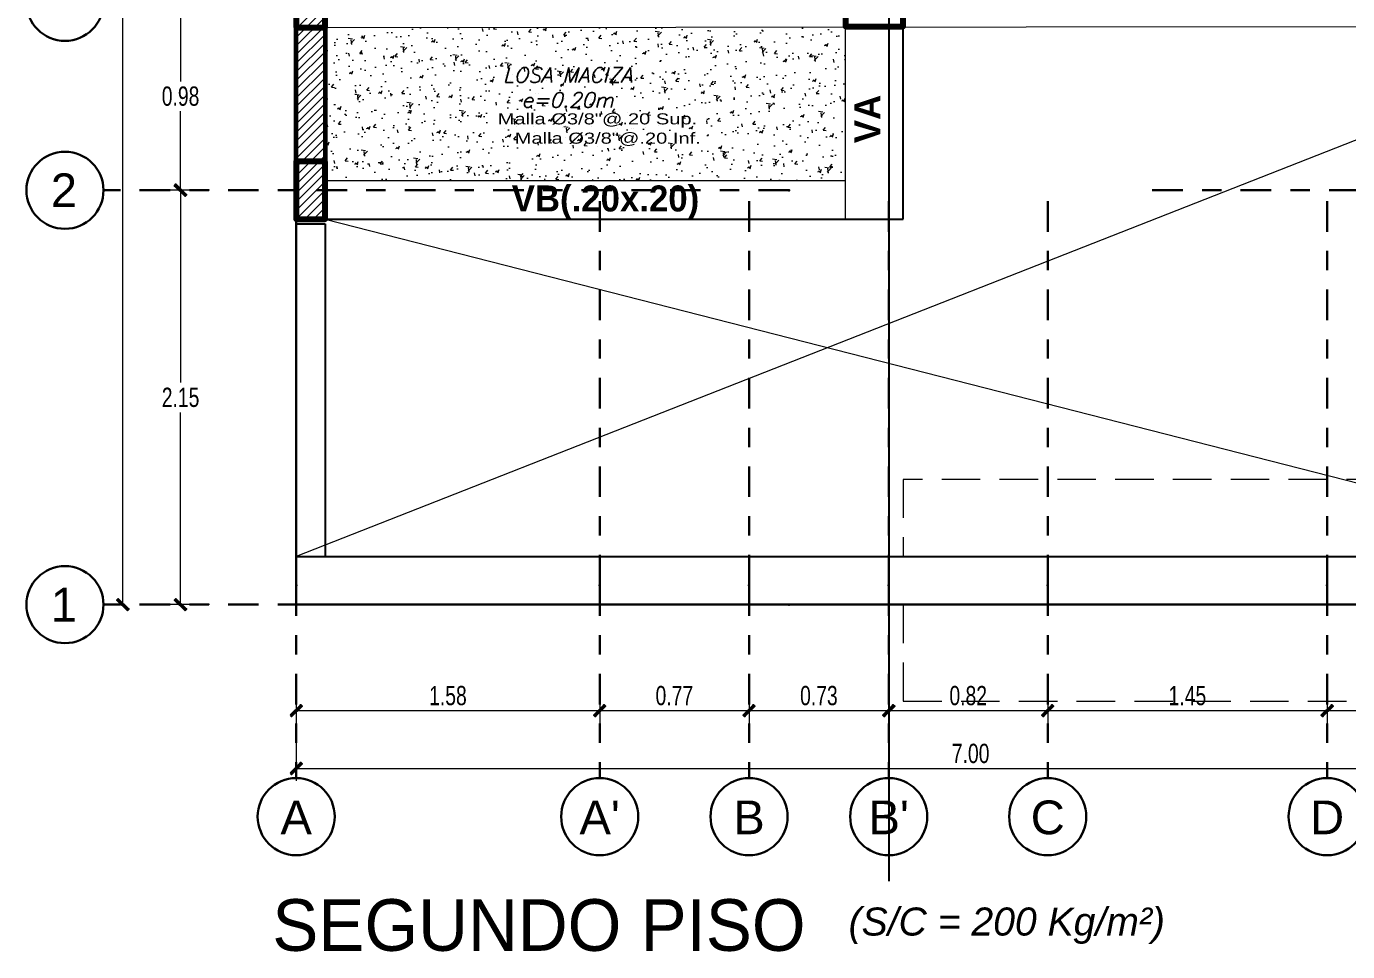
# Model space of a CAD drawing. Header units: millimetres. Extents: x 10559 to 10691, y -16579 to -16550.
# Drawn here: x 10616.66 to 10623.51, y -16574.02 to -16569.22 of the extents above; entities that cross this region are included whole.
import ezdxf
from ezdxf.enums import TextEntityAlignment as Align

# ---------------------------------------------------------------- set-up
doc = ezdxf.new("R2010")
doc.units = ezdxf.units.MM
doc.linetypes.add('HIDDEN', pattern=[0.375, 0.25, -0.125])
doc.linetypes.add('Punto & Rayas', pattern=[0.335139, 0.15875, -0.088194, 0, -0.088194])
for name, color, linetype, lineweight in [('ACHURADO', 9, 'Continuous', 5), ('COLUMNAS', 3, 'Continuous', 80), ('Muro sin techar', 160, 'Continuous', 40), ('Pluma 0.09', 5, 'Continuous', 0), ('TEXTO VIGAS', 3, 'Continuous', 20), ('TEXTOS-CHICOS-03', 8, 'Continuous', 30), ('VIGAS', 1, 'Continuous', 20)]:
    doc.layers.add(name, color=color, linetype=linetype, lineweight=lineweight)
doc.layers.add('Nuevo_Estructura - Forjados', color=7, linetype='Continuous')
doc.layers.add('S. ADVERTENCIA', color=7, linetype='Continuous')
doc.layers.add('Nuevo_Estructura - Forjados_Pluma_Nº__209', color=7, linetype='Continuous', lineweight=30, true_color=0x3e4f7b)
doc.layers.add('Nuevo_Estructura - Forjados_Pluma_Nº__219', color=7, linetype='Continuous', lineweight=13, true_color=0x404b6a)
doc.styles.add('ARIALREG', font='arial.ttf')
doc.styles.add('COTAS', font='romans.shx', dxfattribs={"oblique": 15, "height": 0.1})
doc.styles.add('Estilo_Generado_1', font='arial.ttf')
doc.styles.add('Henry', font='GOTHICB.TTF')
doc.styles.add('mahico', font='GOTHIC.TTF', dxfattribs={"width": 0.75})
doc.styles.add("patty's renew", font='TEMPSITC.TTF', dxfattribs={"height": 1})
doc.styles.add('R80-50', font='arial.ttf', dxfattribs={"width": 1.3, "height": 0.08})
doc.dimstyles.new('Copia de 50 P', dxfattribs={"dimtxt": 0.1, "dimasz": 0.01, "dimexe": 0.065, "dimexo": 0.0625, "dimgap": 0.025, "dimtad": 1, "dimtih": 1, "dimtoh": 1, "dimzin": 0, "dimdsep": 46, "dimtxsty": 'mahico', "dimblk": 'pa cotas', "dimcen": 0.09, "dimdle": 0.3, "dimclrd": 256, "dimclre": 256, "dimclrt": 256, "dimadec": 0, "dimazin": 0, "dimtfac": 1, "dimtofl": 0, "dimtmove": 0, "dimatfit": 3, "dimfxl": 0.15, "dimfxlon": 1, "dimtolj": 1, "dimtzin": 0, "dimlwd": 5, "dimlwe": 5, "dimarcsym": 0})

# ---------------------------------------------------------------- blocks, each defined once
blk = doc.blocks.new('Marcador de red estándar')
at = {"layer": 'Nuevo_Estructura - Forjados_Pluma_Nº__209', "color": 167, "linetype": 'Punto & Rayas', "lineweight": 30, "true_color": 0x3e4f7b}
for q in [(-10.9, 0), (-7.9, 0)]:
    blk.add_line((-9.9, 0), q, dxfattribs=at)
at = {"layer": 'Nuevo_Estructura - Forjados_Pluma_Nº__209', "color": 167, "linetype": 'Continuous', "lineweight": 30, "true_color": 0x3e4f7b}
blk.add_circle((-11.1, 0), 0.2, dxfattribs=at)
at = {"layer": 'Nuevo_Estructura - Forjados_Pluma_Nº__209', "color": 167, "linetype": 'Punto & Rayas', "lineweight": 30, "true_color": 0x3e4f7b}
blk.add_point((-9.9, 0), dxfattribs=at)
blk.add_point((-9.9, 0), dxfattribs=at)
at = {"layer": 'Nuevo_Estructura - Forjados_Pluma_Nº__219', "color": 167, "lineweight": 13, "true_color": 0x404b6a, "style": 'Estilo_Generado_1'}
for tag, p in [('AC_MarkerText_1_0', (-10.9725, -0.04)), ('AC_MarkerText_1_1', (11.2275, -0.04))]:
    blk.add_attdef(tag, text='', height=0.175, rotation=270, dxfattribs=at).set_placement(p, align=Align.TOP_CENTER)
blk = doc.blocks.new('pa cotas')
h = blk.add_hatch(color=256)
h.paths.add_polyline_path([(2.38, 3.09), (-3.09, -2.38), (-2.38, -3.09)])
h.paths.add_polyline_path([(3.09, 2.38), (2.38, 3.09), (-2.38, -3.09)])
blk.add_line((-2.38, -3.09), (2.38, 3.09))
blk.add_lwpolyline([(3.09, 2.38), (2.38, 3.09), (-3.09, -2.38), (-2.38, -3.09)], close=True)
blk = doc.blocks.new('*D487')
at = {"lineweight": 5, "transparency": 16777216}
for p, q in [((10599.7027, -16552.1931), (10599.4877, -16552.1931)), ((10599.5527, -16552.2031), (10599.5527, -16562.1156)), ((10599.5527, -16572.1831), (10599.5527, -16562.2706)), ((10599.5527, -16572.1931), (10599.4877, -16572.1931))]:
    blk.add_line(p, q, dxfattribs=at)
at = {"layer": 'Defpoints', "color": 0, "transparency": 16777216}
for p in [(10600.4527, -16552.1931), (10599.5527, -16572.1931), (10599.5527, -16572.1931)]:
    blk.add_point(p, dxfattribs=at)
at = {"lineweight": 5, "transparency": 16777216, "xscale": 0.01, "yscale": 0.01, "zscale": 0.01}
for p, rotation in [((10599.5527, -16552.1931), 90), ((10599.5527, -16572.1931), 270)]:
    blk.add_blockref('pa cotas', p, dxfattribs=dict(at, rotation=rotation))
at = {"transparency": 16777216, "insert": (10599.5527, -16562.1931), "char_height": 0.1, "attachment_point": 5, "style": 'mahico'}
blk.add_mtext('\\A1;20.00', dxfattribs=at)
blk = doc.blocks.new('Marcador de red estándar_2')
at = {"layer": 'Nuevo_Estructura - Forjados_Pluma_Nº__209', "color": 167, "linetype": 'Punto & Rayas', "lineweight": 30, "true_color": 0x3e4f7b}
for p, q in [((-0.9423, 0), (-4.5, 0)), ((0.9423, 0), (4.5, 0))]:
    blk.add_line(p, q, dxfattribs=at)
at = {"layer": 'Nuevo_Estructura - Forjados_Pluma_Nº__209', "color": 167, "linetype": 'Continuous', "lineweight": 30, "true_color": 0x3e4f7b}
blk.add_circle((4.7, 0), 0.2, dxfattribs=at)
at = {"layer": 'Nuevo_Estructura - Forjados_Pluma_Nº__209', "color": 167, "linetype": 'Punto & Rayas', "lineweight": 30, "true_color": 0x3e4f7b}
blk.add_point((0.9423, 0), dxfattribs=at)
blk.add_point((0.9423, 0), dxfattribs=at)
at = {"layer": 'Nuevo_Estructura - Forjados_Pluma_Nº__219', "color": 167, "lineweight": 13, "true_color": 0x404b6a, "style": 'Estilo_Generado_1'}
for tag, p in [('AC_MarkerText_1_0', (-4.7, -0.1675)), ('AC_MarkerText_1_1', (4.7, -0.1675))]:
    blk.add_attdef(tag, text='', height=0.175, rotation=180, dxfattribs=at).set_placement(p, align=Align.TOP_CENTER)
blk = doc.blocks.new('*D491')
at = {"lineweight": 5, "transparency": 16777216}
for p, q in [((10600.0027, -16569.0681), (10599.7877, -16569.0681)), ((10599.8527, -16569.0781), (10599.8527, -16569.4781)), ((10599.8527, -16570.0332), (10599.8527, -16569.6332)), ((10600.0027, -16570.0432), (10599.7877, -16570.0432))]:
    blk.add_line(p, q, dxfattribs=at)
at = {"layer": 'Defpoints', "color": 0, "transparency": 16777216}
for p in [(10600.4527, -16569.0681), (10599.8527, -16570.0432), (10600.4527, -16570.0432)]:
    blk.add_point(p, dxfattribs=at)
at = {"lineweight": 5, "transparency": 16777216, "xscale": 0.01, "yscale": 0.01, "zscale": 0.01}
for p, rotation in [((10599.8527, -16569.0681), 90), ((10599.8527, -16570.0432), 270)]:
    blk.add_blockref('pa cotas', p, dxfattribs=dict(at, rotation=rotation))
at = {"transparency": 16777216, "insert": (10599.8527, -16569.5556), "char_height": 0.1, "attachment_point": 5, "style": 'mahico'}
blk.add_mtext('\\A1;0.98', dxfattribs=at)
blk = doc.blocks.new('*D492')
at = {"lineweight": 5, "transparency": 16777216}
for p, q in [((10600.0027, -16570.0432), (10599.7877, -16570.0432)), ((10599.8527, -16570.0532), (10599.8527, -16571.0406)), ((10599.8527, -16572.1831), (10599.8527, -16571.1957)), ((10600.0027, -16572.1931), (10599.7877, -16572.1931))]:
    blk.add_line(p, q, dxfattribs=at)
at = {"layer": 'Defpoints', "color": 0, "transparency": 16777216}
for p in [(10600.4527, -16570.0432), (10599.8527, -16572.1931), (10600.4527, -16572.1931)]:
    blk.add_point(p, dxfattribs=at)
at = {"lineweight": 5, "transparency": 16777216, "xscale": 0.01, "yscale": 0.01, "zscale": 0.01}
for p, rotation in [((10599.8527, -16570.0432), 90), ((10599.8527, -16572.1931), 270)]:
    blk.add_blockref('pa cotas', p, dxfattribs=dict(at, rotation=rotation))
at = {"transparency": 16777216, "insert": (10599.8527, -16571.1181), "char_height": 0.1, "attachment_point": 5, "style": 'mahico'}
blk.add_mtext('\\A1;2.15', dxfattribs=at)
blk = doc.blocks.new('*D479')
at = {"lineweight": 5, "transparency": 16777216}
for p, q in [((10600.4527, -16572.8931), (10600.4527, -16573.1081)), ((10600.4627, -16573.0431), (10607.4427, -16573.0431)), ((10607.4527, -16573.0431), (10607.4527, -16573.1081))]:
    blk.add_line(p, q, dxfattribs=at)
at = {"layer": 'Defpoints', "color": 0, "transparency": 16777216}
for p in [(10600.4527, -16572.1431), (10607.4527, -16573.0431), (10607.4527, -16573.0431)]:
    blk.add_point(p, dxfattribs=at)
at = {"lineweight": 5, "transparency": 16777216, "xscale": 0.01, "yscale": 0.01, "zscale": 0.01, "rotation": 180}
blk.add_blockref('pa cotas', (10600.4527, -16573.0431), dxfattribs=at)
at = {"lineweight": 5, "transparency": 16777216, "xscale": 0.01, "yscale": 0.01, "zscale": 0.01}
blk.add_blockref('pa cotas', (10607.4527, -16573.0431), dxfattribs=at)
at = {"transparency": 16777216, "insert": (10603.9527, -16572.9656), "char_height": 0.1, "attachment_point": 5, "style": 'mahico'}
blk.add_mtext('\\A1;7.00', dxfattribs=at)
blk = doc.blocks.new('*D480')
at = {"lineweight": 5, "transparency": 16777216}
for p, q in [((10600.4527, -16572.5931), (10600.4527, -16572.8081)), ((10602.0277, -16572.5931), (10602.0277, -16572.8081)), ((10600.4627, -16572.7431), (10602.0177, -16572.7431))]:
    blk.add_line(p, q, dxfattribs=at)
at = {"layer": 'Defpoints', "color": 0, "transparency": 16777216}
for p in [(10600.4527, -16572.1431), (10602.0277, -16572.1931), (10602.0277, -16572.7431)]:
    blk.add_point(p, dxfattribs=at)
at = {"lineweight": 5, "transparency": 16777216, "xscale": 0.01, "yscale": 0.01, "zscale": 0.01, "rotation": 180}
blk.add_blockref('pa cotas', (10600.4527, -16572.7431), dxfattribs=at)
at = {"lineweight": 5, "transparency": 16777216, "xscale": 0.01, "yscale": 0.01, "zscale": 0.01}
blk.add_blockref('pa cotas', (10602.0277, -16572.7431), dxfattribs=at)
at = {"transparency": 16777216, "insert": (10601.2402, -16572.6656), "char_height": 0.1, "attachment_point": 5, "style": 'mahico'}
blk.add_mtext('\\A1;1.58', dxfattribs=at)
blk = doc.blocks.new('*D481')
at = {"lineweight": 5, "transparency": 16777216}
for p, q in [((10602.0277, -16572.5931), (10602.0277, -16572.8081)), ((10602.8027, -16572.5931), (10602.8027, -16572.8081)), ((10602.0377, -16572.7431), (10602.7927, -16572.7431))]:
    blk.add_line(p, q, dxfattribs=at)
at = {"layer": 'Defpoints', "color": 0, "transparency": 16777216}
for p in [(10602.0277, -16572.1931), (10602.8027, -16572.1931), (10602.8027, -16572.7431)]:
    blk.add_point(p, dxfattribs=at)
at = {"lineweight": 5, "transparency": 16777216, "xscale": 0.01, "yscale": 0.01, "zscale": 0.01, "rotation": 180}
blk.add_blockref('pa cotas', (10602.0277, -16572.7431), dxfattribs=at)
at = {"lineweight": 5, "transparency": 16777216, "xscale": 0.01, "yscale": 0.01, "zscale": 0.01}
blk.add_blockref('pa cotas', (10602.8027, -16572.7431), dxfattribs=at)
at = {"transparency": 16777216, "insert": (10602.4152, -16572.6656), "char_height": 0.1, "attachment_point": 5, "style": 'mahico'}
blk.add_mtext('\\A1;0.77', dxfattribs=at)
blk = doc.blocks.new('*D482')
at = {"lineweight": 5, "transparency": 16777216}
for p, q in [((10602.8027, -16572.5931), (10602.8027, -16572.8081)), ((10603.5277, -16572.5931), (10603.5277, -16572.8081)), ((10602.8127, -16572.7431), (10603.5177, -16572.7431))]:
    blk.add_line(p, q, dxfattribs=at)
at = {"layer": 'Defpoints', "color": 0, "transparency": 16777216}
for p in [(10602.8027, -16572.1931), (10603.5277, -16572.1931), (10603.5277, -16572.7431)]:
    blk.add_point(p, dxfattribs=at)
at = {"lineweight": 5, "transparency": 16777216, "xscale": 0.01, "yscale": 0.01, "zscale": 0.01, "rotation": 180}
blk.add_blockref('pa cotas', (10602.8027, -16572.7431), dxfattribs=at)
at = {"lineweight": 5, "transparency": 16777216, "xscale": 0.01, "yscale": 0.01, "zscale": 0.01}
blk.add_blockref('pa cotas', (10603.5277, -16572.7431), dxfattribs=at)
at = {"transparency": 16777216, "insert": (10603.1652, -16572.6656), "char_height": 0.1, "attachment_point": 5, "style": 'mahico'}
blk.add_mtext('\\A1;0.73', dxfattribs=at)
blk = doc.blocks.new('*D483')
at = {"lineweight": 5, "transparency": 16777216}
for p, q in [((10603.5277, -16572.5931), (10603.5277, -16572.8081)), ((10604.3527, -16572.5931), (10604.3527, -16572.8081)), ((10603.5377, -16572.7431), (10604.3427, -16572.7431))]:
    blk.add_line(p, q, dxfattribs=at)
at = {"layer": 'Defpoints', "color": 0, "transparency": 16777216}
for p in [(10603.5277, -16572.1931), (10604.3527, -16572.1931), (10604.3527, -16572.7431)]:
    blk.add_point(p, dxfattribs=at)
at = {"lineweight": 5, "transparency": 16777216, "xscale": 0.01, "yscale": 0.01, "zscale": 0.01, "rotation": 180}
blk.add_blockref('pa cotas', (10603.5277, -16572.7431), dxfattribs=at)
at = {"lineweight": 5, "transparency": 16777216, "xscale": 0.01, "yscale": 0.01, "zscale": 0.01}
blk.add_blockref('pa cotas', (10604.3527, -16572.7431), dxfattribs=at)
at = {"transparency": 16777216, "insert": (10603.9402, -16572.6656), "char_height": 0.1, "attachment_point": 5, "style": 'mahico'}
blk.add_mtext('\\A1;0.82', dxfattribs=at)
blk = doc.blocks.new('*D484')
at = {"lineweight": 5, "transparency": 16777216}
for p, q in [((10604.3527, -16572.5931), (10604.3527, -16572.8081)), ((10605.8027, -16572.5931), (10605.8027, -16572.8081)), ((10604.3627, -16572.7431), (10605.7927, -16572.7431))]:
    blk.add_line(p, q, dxfattribs=at)
at = {"layer": 'Defpoints', "color": 0, "transparency": 16777216}
for p in [(10604.3527, -16572.1931), (10605.8027, -16572.1931), (10605.8027, -16572.7431)]:
    blk.add_point(p, dxfattribs=at)
at = {"lineweight": 5, "transparency": 16777216, "xscale": 0.01, "yscale": 0.01, "zscale": 0.01, "rotation": 180}
blk.add_blockref('pa cotas', (10604.3527, -16572.7431), dxfattribs=at)
at = {"lineweight": 5, "transparency": 16777216, "xscale": 0.01, "yscale": 0.01, "zscale": 0.01}
blk.add_blockref('pa cotas', (10605.8027, -16572.7431), dxfattribs=at)
at = {"transparency": 16777216, "insert": (10605.0777, -16572.6656), "char_height": 0.1, "attachment_point": 5, "style": 'mahico'}
blk.add_mtext('\\A1;1.45', dxfattribs=at)
blk = doc.blocks.new('*D485')
at = {"lineweight": 5, "transparency": 16777216}
for p, q in [((10605.8027, -16572.5931), (10605.8027, -16572.8081)), ((10607.4527, -16572.5931), (10607.4527, -16572.8081)), ((10605.8127, -16572.7431), (10607.4427, -16572.7431))]:
    blk.add_line(p, q, dxfattribs=at)
at = {"layer": 'Defpoints', "color": 0, "transparency": 16777216}
for p in [(10605.8027, -16572.1931), (10607.4527, -16572.1931), (10607.4527, -16572.7431)]:
    blk.add_point(p, dxfattribs=at)
at = {"lineweight": 5, "transparency": 16777216, "xscale": 0.01, "yscale": 0.01, "zscale": 0.01, "rotation": 180}
blk.add_blockref('pa cotas', (10605.8027, -16572.7431), dxfattribs=at)
at = {"lineweight": 5, "transparency": 16777216, "xscale": 0.01, "yscale": 0.01, "zscale": 0.01}
blk.add_blockref('pa cotas', (10607.4527, -16572.7431), dxfattribs=at)
at = {"transparency": 16777216, "insert": (10606.6277, -16572.6656), "char_height": 0.1, "attachment_point": 5, "style": 'mahico'}
blk.add_mtext('\\A1;1.65', dxfattribs=at)
blk = doc.blocks.new('fdvfvfdvdf')
at = {"color": 2, "true_color": 0xf1eb1f}
blk.add_line((10603.5277, -16566.4147), (10603.5277, -16573.6285), dxfattribs=at)
at = {"layer": 'Nuevo_Estructura - Forjados', "color": 8, "linetype": 'Continuous', "lineweight": 15}
ref = blk.add_blockref('Marcador de red estándar', (10600.4527, -16562.1931), dxfattribs=dict(at, rotation=90))
ref.add_attrib('AC_MarkerText_1', 'A', dxfattribs={"layer": 'Nuevo_Estructura - Forjados_Pluma_Nº__219', "color": 167, "lineweight": 13, "true_color": 0x404b6a, "height": 0.175, "style": 'Estilo_Generado_1'}).set_placement((10600.4527, -16573.2093), align=Align.TOP_CENTER)
ref = blk.add_blockref('Marcador de red estándar', (10602.0277, -16562.1931), dxfattribs=dict(at, rotation=90))
ref.add_attrib('AC_MarkerText_1', "A'", dxfattribs={"layer": 'Nuevo_Estructura - Forjados_Pluma_Nº__219', "color": 167, "lineweight": 13, "true_color": 0x404b6a, "height": 0.175, "style": 'Estilo_Generado_1'}).set_placement((10602.0277, -16573.2093), align=Align.TOP_CENTER)
ref = blk.add_blockref('Marcador de red estándar', (10602.8027, -16562.1931), dxfattribs=dict(at, rotation=90))
ref.add_attrib('AC_MarkerText_1', 'B', dxfattribs={"layer": 'Nuevo_Estructura - Forjados_Pluma_Nº__219', "color": 167, "lineweight": 13, "true_color": 0x404b6a, "height": 0.175, "style": 'Estilo_Generado_1'}).set_placement((10602.8027, -16573.2093), align=Align.TOP_CENTER)
ref = blk.add_blockref('Marcador de red estándar', (10603.5277, -16562.1931), dxfattribs=dict(at, rotation=90))
ref.add_attrib('AC_MarkerText_1', "B'", dxfattribs={"layer": 'Nuevo_Estructura - Forjados_Pluma_Nº__219', "color": 167, "lineweight": 13, "true_color": 0x404b6a, "height": 0.175, "style": 'Estilo_Generado_1'}).set_placement((10603.5277, -16573.2093), align=Align.TOP_CENTER)
ref = blk.add_blockref('Marcador de red estándar', (10604.3527, -16562.1931), dxfattribs=dict(at, rotation=90))
ref.add_attrib('AC_MarkerText_1', 'C', dxfattribs={"layer": 'Nuevo_Estructura - Forjados_Pluma_Nº__219', "color": 167, "lineweight": 13, "true_color": 0x404b6a, "height": 0.175, "style": 'Estilo_Generado_1'}).set_placement((10604.3527, -16573.2093), align=Align.TOP_CENTER)
ref = blk.add_blockref('Marcador de red estándar', (10605.8027, -16562.1931), dxfattribs=dict(at, rotation=90))
ref.add_attrib('AC_MarkerText_1', 'D', dxfattribs={"layer": 'Nuevo_Estructura - Forjados_Pluma_Nº__219', "color": 167, "lineweight": 13, "true_color": 0x404b6a, "height": 0.175, "style": 'Estilo_Generado_1'}).set_placement((10605.8027, -16573.2093), align=Align.TOP_CENTER)
at = {"layer": 'Nuevo_Estructura - Forjados', "color": 8, "linetype": 'Continuous', "lineweight": 15, "rotation": 180}
blk.add_blockref('Marcador de red estándar_2', (10603.9527, -16569.0681), dxfattribs=at)
at = {"layer": 'Nuevo_Estructura - Forjados', "color": 8, "linetype": 'Continuous', "lineweight": 15}
ref = blk.add_blockref('Marcador de red estándar_2', (10603.9527, -16570.0432), dxfattribs=dict(at, rotation=180))
ref.add_attrib('AC_MarkerText_1_1', '2', dxfattribs={"layer": 'Nuevo_Estructura - Forjados_Pluma_Nº__219', "color": 167, "lineweight": 13, "true_color": 0x404b6a, "height": 0.175, "style": 'Estilo_Generado_1'}).set_placement((10599.2473, -16569.9557), align=Align.TOP_CENTER)
ref = blk.add_blockref('Marcador de red estándar_2', (10603.9527, -16572.1931), dxfattribs=dict(at, rotation=180))
ref.add_attrib('AC_MarkerText_1_1', '1', dxfattribs={"layer": 'Nuevo_Estructura - Forjados_Pluma_Nº__219', "color": 167, "lineweight": 13, "true_color": 0x404b6a, "height": 0.175, "style": 'Estilo_Generado_1'}).set_placement((10599.2473, -16572.1056), align=Align.TOP_CENTER)
dim = blk.add_linear_dim(base=(10599.5527, -16572.1931), p1=(10600.4527, -16552.1931), p2=(10599.5527, -16572.1931), angle=270, dimstyle='Copia de 50 P')
dim.commit()
dim.dimension.update_dxf_attribs({"geometry": '*D487', "text_midpoint": (10599.5527, -16562.1931)})
for base, p1, p2, picture, middle in [((10599.8527, -16570.0432), (10600.4527, -16569.0681), (10600.4527, -16570.0432), '*D491', (10599.8527, -16569.5556)), ((10599.8527, -16572.1931), (10600.4527, -16570.0432), (10600.4527, -16572.1931), '*D492', (10599.8527, -16571.1181))]:
    dim = blk.add_linear_dim(base=base, p1=p1, p2=p2, angle=270, dimstyle='Copia de 50 P', override={"dimtmove": 1})
    dim.commit()
    dim.dimension.update_dxf_attribs({"geometry": picture, "text_midpoint": middle})
dim = blk.add_linear_dim(base=(10607.4527, -16573.0431), p1=(10600.4527, -16572.1431), p2=(10607.4527, -16573.0431), dimstyle='Copia de 50 P')
dim.commit()
dim.dimension.update_dxf_attribs({"geometry": '*D479', "text_midpoint": (10603.9527, -16572.9656)})
for base, p1, p2, picture, middle in [((10602.0277454531, -16572.7431302135), (10600.4527454524, -16572.1431303841), (10602.0277454531, -16572.1931303841), '*D480', (10601.2402454527, -16572.6656149178)), ((10602.802745452, -16572.743130214), (10602.027745453, -16572.193130384), (10602.802745452, -16572.193130384), '*D481', (10602.415245453, -16572.665614918)), ((10603.527745453, -16572.743130214), (10602.802745452, -16572.193130384), (10603.527745453, -16572.193130384), '*D482', (10603.165245453, -16572.665614918)), ((10604.3527454524, -16572.7431302135), (10603.5277454531, -16572.1931303841), (10604.3527454524, -16572.1931303841), '*D483', (10603.9402454527, -16572.6656149178)), ((10605.8027, -16572.7431), (10604.3527, -16572.1931), (10605.8027, -16572.1931), '*D484', (10605.0777, -16572.6656)), ((10607.4527, -16572.7431), (10605.8027, -16572.1931), (10607.4527, -16572.1931), '*D485', (10606.6277, -16572.6656))]:
    dim = blk.add_linear_dim(base=base, p1=p1, p2=p2, dimstyle='Copia de 50 P', override={"dimtmove": 1})
    dim.commit()
    dim.dimension.update_dxf_attribs({"geometry": picture, "text_midpoint": middle})

msp = doc.modelspace()

# ---------------------------------------------------------------- hatches: boundary and pattern name
at = {"layer": 'ACHURADO'}
h = msp.add_hatch(dxfattribs=at)
h.set_pattern_fill('AR-CONC', color=256, scale=0.001)
h.set_pattern_definition([(50, (-23.67482, -0.2243), (0.182184669, -0.0159390855), [0.01905, -0.20955]), (355, (-23.67482, -0.2243), (-0.0352434214, 0.1910568452), [0.01524, -0.1676405842]), (100.4514447, (-23.65963, -0.22562), (0.1469412471, 0.1751177519), [0.0161900088, -0.1780902446]), (46.1842, (-23.67482, -0.1735), (0.271079041, -0.042042328), [0.028575, -0.314325]), (96.6355576, (-23.65223, -0.177), (0.237404134, 0.2474261246), [0.024285023, -0.267135608]), (351.1841512, (-23.67482, -0.1735), (0.237404134, 0.2474261246), [0.022859967, -0.251459732]), (21, (-23.64942, -0.1862), (0.1516143913, -0.1022651982), [0.01905, -0.20955]), (326, (-23.64942, -0.1862), (0.0618020283, 0.1841879661), [0.01524, -0.16764]), (71.451445, (-23.63678, -0.19472), (0.2134164193, 0.0819227689), [0.0161900088, -0.1780899376]), (37.5, (-23.674816, -0.224296), (0.00308860325, 0.08455503887), [0, -0.165608, 0, -0.17018, 0, -0.168275]), (7.5, (-23.67482, -0.2243), (0.0668196625, 0.1001805748), [0, -0.097028, 0, -0.161798, 0, -0.064135]), (327.5, (-23.73146, -0.224296), (0.13559059517, -0.005728744), [0, -0.0635, 0, -0.19812, 0, -0.26289]), (317.5, (-23.75686, -0.2243), (0.1481291814, 0.025426491), [0, -0.08255, 0, -0.131572, 0, -0.18669])])
h.paths.add_polyline_path([(10618.20612, -16569.22388), (10620.90573, -16569.22388), (10620.90573, -16570.01853), (10618.20612, -16570.01853)])
at = {"layer": 'Pluma 0.09'}
h = msp.add_hatch(dxfattribs=at)
h.set_pattern_fill('LINE', color=256, scale=0.01, angle=45)
h.set_pattern_definition([(45, (0.735003, 3.239894), (-0.022450640303, 0.022450640303), [])])
h.paths.add_polyline_path([(10618.20573, -16562.36851), (10618.05573, -16562.36851), (10618.05573, -16570.21851), (10618.20573, -16570.21851), (10618.20573, -16566.76851), (10618.20573, -16566.61851)])

# ---------------------------------------------------------------- linework, layer by layer
for p, q in [((10618.05573, -16552.21851), (10618.05573, -16570.21853)), ((10618.05573, -16568.61852), (10618.05573, -16570.21851)), ((10621.20573, -16570.21851), (10621.20573, -16569.21851)), ((10618.05573, -16570.24353), (10618.20573, -16570.24353)), ((10618.05573, -16570.24353), (10618.05573, -16572.21851)), ((10618.20573, -16570.21851), (10621.20573, -16570.21851)), ((10618.20573, -16570.24353), (10618.20573, -16571.96851)), ((10620.40573, -16570.21851), (10621.20573, -16570.21851)), ((10618.05573, -16571.96851), (10620.55573, -16571.96851)), ((10620.55573, -16571.96851), (10625.05573, -16571.96851)), ((10618.05573, -16572.21851), (10625.05573, -16572.21851))]:
    msp.add_line(p, q)
at = {"lineweight": 60}
for p, q in [((10618.05573, -16570.21851), (10618.05572, -16562.36851)), ((10618.20573, -16568.61852), (10618.20573, -16570.21851)), ((10618.20573, -16570.21851), (10618.05573, -16570.21851))]:
    msp.add_line(p, q, dxfattribs=at)
for points in [[(10618.05573, -16570.21853), (10618.05573, -16552.21851), (10625.05573, -16552.21851)], [(10625.05573, -16569.24351), (10625.05573, -16572.21851), (10618.05573, -16572.21851), (10618.05573, -16570.24353)]]:
    msp.add_lwpolyline(points)
at = {"color": 251, "lineweight": 9, "true_color": 0x636466}
for points in [[(10625.05573, -16569.21851), (10618.05573, -16571.96851)], [(10618.20573, -16570.21853), (10625.05573, -16571.96851)]]:
    msp.add_lwpolyline(points, dxfattribs=at)
at = {"layer": 'COLUMNAS', "color": 1, "lineweight": 80, "ltscale": 0.2}
for points in [[(10618.05612, -16569.22388), (10618.20612, -16569.22388), (10618.20612, -16568.82154), (10618.05612, -16568.82154)], [(10621.20573, -16568.96852), (10620.90573, -16568.96852), (10620.90573, -16569.21852), (10621.20573, -16569.21852)], [(10618.20573, -16569.91853), (10618.05573, -16569.91853), (10618.05573, -16570.21853), (10618.20573, -16570.21853)]]:
    msp.add_lwpolyline(points, close=True, dxfattribs=at)
at = {"layer": 'Muro sin techar', "color": 251, "linetype": 'HIDDEN', "lineweight": 9, "ltscale": 0.8, "true_color": 0x636466}
for points in [[(10624.90573, -16571.96851), (10624.90573, -16571.56851), (10621.20573, -16571.56851), (10621.20573, -16571.96851)], [(10621.20573, -16572.21851), (10621.20573, -16572.71851), (10624.90573, -16572.71851), (10624.90573, -16572.21851)]]:
    msp.add_lwpolyline(points, dxfattribs=at)
at = {"layer": 'VIGAS'}
for p, q in [((10618.20612, -16569.22388), (10624.75573, -16569.21851)), ((10620.90573, -16570.21853), (10620.90573, -16569.21853)), ((10621.20573, -16570.21853), (10621.20573, -16569.21853)), ((10618.20573, -16570.01853), (10620.90573, -16570.01853)), ((10618.20573, -16570.21853), (10621.20573, -16570.21853))]:
    msp.add_line(p, q, dxfattribs=at)

# ---------------------------------------------------------------- block references
msp.add_blockref('fdvfvfdvdf', (17.60298, -0.02538))

# ---------------------------------------------------------------- texts
at = {"layer": 'S. ADVERTENCIA', "style": "patty's renew"}
msp.add_text('SEGUNDO PISO', height=0.2679438, dxfattribs=at).set_placement((10619.31536, -16573.8806), align=Align.MIDDLE)
at = {"layer": 'TEXTO VIGAS', "linetype": 'Continuous', "style": 'Henry'}
msp.add_text('VA', height=0.135, rotation=90, dxfattribs=at).set_placement((10621.08708, -16569.82416))
msp.add_text('VB(.20x.20)', height=0.135, dxfattribs=at).set_placement((10619.17406, -16570.17867))
at = {"layer": 'TEXTO VIGAS', "insert": (10619.46381, -16569.53545), "char_height": 0.0774042, "attachment_point": 5, "style": 'COTAS'}
msp.add_mtext('LOSA MACIZA\\Pe=0.20m', dxfattribs=at)
at = {"layer": 'TEXTOS-CHICOS-03', "color": 1, "ltscale": 0.5, "style": 'R80-50', "width": 1.3}
for s, p in [('Malla %%C3/8"@.20 Sup.', (10619.1015, -16569.72676)), ('Malla %%C3/8"@.20 Inf.', (10619.18976, -16569.82698))]:
    msp.add_text(s, height=0.0574, dxfattribs=at).set_placement(p)
at = {"layer": 'VIGAS', "insert": (10620.92232, -16573.78994), "char_height": 0.1453494, "attachment_point": 1, "style": 'ARIALREG'}
msp.add_mtext_dynamic_manual_height_columns('{\\fArial|b0|i1|c0|p34;\\C7;(S/C = 200 Kg/m²)}', width=1.900162, gutter_width=0.5, heights=[0], dxfattribs=at)

doc.saveas('drawing.dxf')
